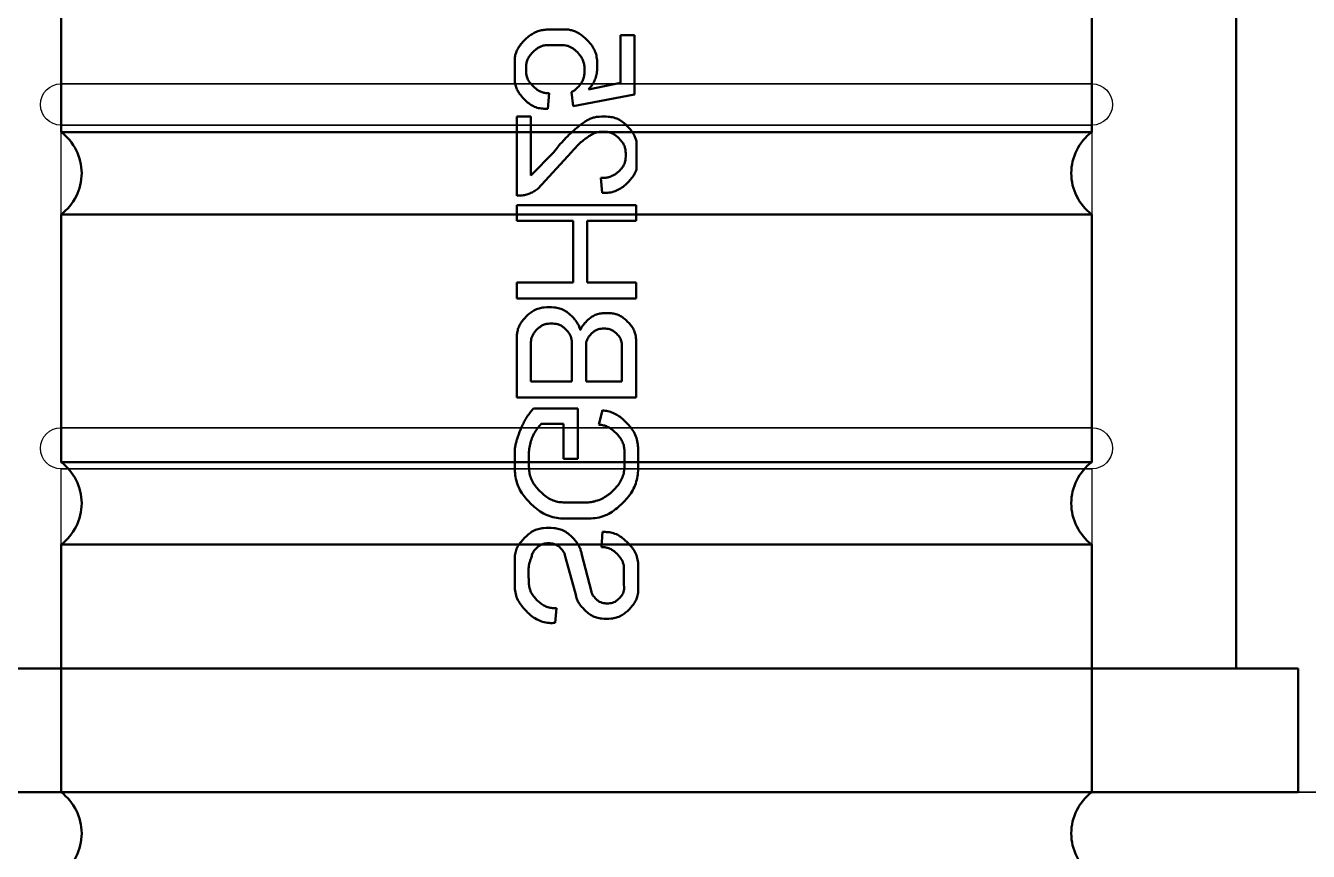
# Model space of a CAD drawing. Header units: millimetres. Extents: x 7017 to 8664, y 4331 to 5546.
# Drawn here: x 7862.77 to 7893.88, y 4549 to 4569.01 of the extents above; entities that cross this region are included whole.
import ezdxf

# ---------------------------------------------------------------- set-up
doc = ezdxf.new("R2010")
doc.units = ezdxf.units.MM
doc.linetypes.add('DASHED2', pattern=[0])
for name, color, linetype in [('LB', 9, 'Continuous'), ('LP', 8, 'Continuous'), ('msm_DashLine', 8, 'DASHED2'), ('PS2_O', 7, 'Continuous')]:
    doc.layers.add(name, color=color, linetype=linetype)
doc.layers.add('msm_OutLine', color=7, linetype='Continuous', lineweight=50)

# ---------------------------------------------------------------- blocks, each defined once
blk = doc.blocks.new('A$C4C4A49080')
at = {"layer": 'msm_DashLine'}
for p, q in [((4.999981972345267, 25.00000256494604), (4.999981972345267, 17.16666907266699)), ((29.99998197234527, 17.16666907266699), (29.99998197234527, 25.00000256494604)), ((29.99998197234527, 17.16666923161301), (4.999981972345267, 17.16666923161301)), ((4.999981972345267, 17.16666923161301), (29.99998197234527, 17.16666923161301)), ((4.999981972345267, 16.16666931108557), (4.999981972345267, 8.833335818806518)), ((4.999981972345267, 16.16666923161301), (29.99998197234527, 16.16666923161301)), ((29.99998197234527, 16.16666923161301), (4.999981972345267, 16.16666923161301)), ((29.99998197234527, 8.833335818806518), (29.99998197234527, 16.16666931108557)), ((29.99998197234527, 8.833335898279984), (4.999981972345267, 8.833335898279984)), ((4.999981972345267, 8.833335898279984), (29.99998197234527, 8.833335898279984)), ((4.999981972345267, 7.833336057225097), (4.999981972345267, 2.564946044e-06)), ((4.999981972345267, 7.833335898279984), (29.99998197234527, 7.833335898279984)), ((29.99998197234527, 7.833335898279984), (4.999981972345267, 7.833335898279984)), ((29.99998197234527, 2.564946044e-06), (29.99998197234527, 7.833336057225097))]:
    blk.add_line(p, q, dxfattribs=at)
for centre, start, end in [((4.999981972345267, 16.66666923161301), 90, 270), ((29.99998197234527, 16.66666923161301), 270, 90), ((4.999981972345267, 8.333335898279984), 90, 270), ((29.99998197234527, 8.333335898279984), 270, 90)]:
    blk.add_arc(centre, 0.5, start, end, dxfattribs=at)
at = {"layer": 'msm_OutLine', "color": 100}
for p, q in [((-1.80276547326e-05, 25.00000256494604), (34.99998197234527, 25.00000256494604)), ((34.99998197234527, 25.00000256494604), (34.99998197234527, 22.00000256494604)), ((34.99998197234527, 22.00000256494604), (-1.80276547326e-05, 22.00000256494604)), ((33.49998197234527, 22.00000256494604), (33.49998197234527, 2.564946044e-06)), ((16.98337701042692, 20.90000256494659), (17.01617223200446, 20.53925512746082)), ((16.00455431535011, 19.47010950346976), (16.00455431535011, 19.93471198086536)), ((17.22018895278597, 19.25585107944516), (17.47729906162931, 20.18505603420817)), ((17.86070887306778, 20.14220434941217), (17.62389693070872, 19.21751009830587)), ((18.65233736609298, 19.54228076210438), (18.65233736609298, 19.99335112848439)), ((18.99515084455197, 19.97530831385575), (18.99515084455197, 19.56483428043521)), ((18.13360644473505, 18.69426847329123), (18.10654222275116, 19.05963547004922)), ((17.19989078629806, 18.37069666079788), (17.76372874429217, 18.37069666079788)), ((17.71411100398836, 17.97826544203599), (17.24950852660186, 17.97826544203599)), ((16.00455431535011, 16.68820419415715), (16.00455431535011, 17.17987089352664)), ((16.3473677938091, 17.11221033856418), (16.3473677938091, 16.75586474912052)), ((18.99515084455197, 17.21595652284486), (18.99515084455197, 16.71977911980321)), ((17.18635867530611, 16.07474849584833), (17.18635867530611, 16.92276078469149)), ((17.18635867530611, 16.92276078469149), (17.5291721537651, 16.92276078469149)), ((17.5291721537651, 16.92276078469149), (17.5291721537651, 15.70036009174601)), ((18.66586947708493, 16.77841826742133), (18.66586947708493, 17.10318893124986)), ((16.64507423563191, 16.07474849584833), (17.18635867530611, 16.07474849584833)), ((18.13360644473869, 15.74546712837855), (18.03888166779507, 16.09279131050698)), ((17.5291721537651, 15.70036009174601), (16.45562468174467, 15.70036009174601)), ((16.05417205565391, 13.93507638825213), (16.05417205565391, 15.43332643484064)), ((16.05417205565391, 15.43332643484064), (18.94553310424817, 15.43332643484064)), ((18.94553310424817, 15.43332643484064), (18.94553310424817, 14.07611088708472)), ((17.3893403401853, 15.04991662340581), (16.3969855341129, 15.04991662340581)), ((16.3969855341129, 15.04991662340581), (16.3969855341129, 14.08272571647831)), ((17.3893403401853, 14.09174712380354), (17.3893403401853, 15.04991662340581)), ((18.60271962578918, 15.04991662340581), (17.73215381864429, 15.04991662340581)), ((17.73215381864429, 15.04991662340581), (17.73215381864429, 14.15500704269652)), ((18.60271962578918, 14.14598563536947), (18.60271962578918, 15.04991662340581)), ((16.05417205565391, 12.65015768634748), (16.05417205565391, 13.03356749779414)), ((16.05417205565391, 13.03356749779414), (18.94553310424817, 13.03356749779414)), ((18.94553310424817, 13.03356749779414), (18.94553310424817, 12.65015768634748)), ((17.41640456216919, 12.65015768634748), (16.05417205565391, 12.65015768634748)), ((17.41640456216919, 11.15260406990819), (17.41640456216919, 12.65015768634748)), ((18.94553310424817, 12.65015768634748), (17.75921804062818, 12.65015768634748)), ((17.75921804062818, 12.65015768634748), (17.75921804062818, 11.15260406990819)), ((16.05417205565391, 10.76919425849064), (16.05417205565391, 11.15260406990819)), ((16.05417205565391, 11.15260406990819), (17.41640456216919, 11.15260406990819)), ((17.75921804062818, 11.15260406990819), (18.94553310424817, 11.15260406990819)), ((18.94553310424817, 11.15260406990819), (18.94553310424817, 10.76919425849064)), ((18.94553310424817, 10.76919425849064), (16.05417205565391, 10.76919425849064)), ((16.05417205565391, 8.625707877377863), (16.05417205565391, 10.5427569345602)), ((16.55937086601625, 10.37586089899287), (17.38031893285734, 9.487252277192965)), ((18.08849940809523, 10.10972938281884), (18.12458503740709, 10.47509637960138)), ((16.95180208477905, 9.487252277195694), (16.3969855341129, 10.05109023518889)), ((16.3969855341129, 10.05109023518889), (16.3969855341129, 8.625707877377863)), ((18.95906521524012, 9.89309137978853), (18.95906521524012, 9.238650391730516)), ((16.3969855341129, 8.625707877377863), (16.05417205565391, 8.625707877377863)), ((16.80442647920427, 8.434002971659538), (16.83903449318314, 8.060236420707042)), ((17.37580822919335, 8.037682902388042), (17.42091526583317, 8.37147497352089)), ((17.42091526583317, 8.37147497352089), (18.90944747493631, 8.091811346354916)), ((18.90944747493631, 8.091811346354916), (18.90944747493631, 6.652896877554667)), ((18.5711447001413, 7.80763701552678), (17.79079296627606, 7.96551164376433)), ((18.5711447001413, 6.652896877554667), (18.5711447001413, 7.80763701552678)), ((16.00455431535011, 7.185159909899085), (16.00455431535011, 7.771551386214014)), ((16.78941675287933, 6.891964171743894), (17.20440148996204, 6.891964171743894)), ((18.90944747493631, 6.652896877554667), (18.5711447001413, 6.652896877554667)), ((17.30814767423362, 6.517575767635208), (16.77137393822341, 6.517575767635208))]:
    blk.add_line(p, q, dxfattribs=at)
for points in [[(16.00455431535011, 19.93471198086536), (16.0072020895168, 20.08021058553459), (16.03693085636405, 20.23410804920786), (16.10021901909568, 20.38221511758366), (16.19006871991951, 20.50968994383129), (16.39629934710683, 20.71604209287761), (16.52684962346029, 20.80763338614452), (16.67856172583561, 20.87097175464169), (16.8356994783062, 20.89937123406798), (16.98337701042692, 20.90000256494659)], [(17.01617223200446, 20.53925512745991), (16.9153207151503, 20.53807165450326), (16.80833988743689, 20.51802613634482), (16.70525504610123, 20.47449510645401), (16.61645328839222, 20.41199496888385), (16.47343472564171, 20.26891614151646), (16.41014029141297, 20.17846867524077), (16.36656418463463, 20.07329005950123), (16.34718300138775, 19.96356649873724), (16.34735425865074, 19.86073825200401), (16.34735726221334, 19.85983602139277), (16.3473617727941, 19.85893327472695), (16.3473677938091, 19.85803001858858)], [(17.47729906163295, 20.18505603420908), (17.4958564049557, 20.27160290055508), (17.52721956146343, 20.35706827460035), (17.57140808286931, 20.43706947926876), (17.62568930755151, 20.50767074913074), (17.76712388598389, 20.64910218467867), (17.86988144907082, 20.72100290812978), (17.9893374803396, 20.77045316745807), (18.11277965286354, 20.7922271080397), (18.34433793234348, 20.7922271080397), (18.46788094164731, 20.77037890372867), (18.58732295227674, 20.72085528158095), (18.69005328013736, 20.64891588217415), (18.85361417145759, 20.48521780097872), (18.92542648053495, 20.38258601799316), (18.97488495983634, 20.26322111180707), (18.99669498272124, 20.13976876077868), (18.99669498272124, 20.01434922581211), (18.99654367784387, 20.004652896474), (18.99623772877749, 19.99490953459826), (18.99577424033487, 19.98512573208609), (18.99515084455197, 19.97530831385575)], [(18.65233736609298, 19.9933511284853), (18.65260176346419, 19.99799941975834), (18.65279846798876, 20.00263245203769), (18.65292842756389, 20.0072476380974), (18.65299276831502, 20.01184247678702), (18.65299276831502, 20.07763694632195), (18.64145645189274, 20.14292584403665), (18.61528975293913, 20.20606054865129), (18.57728612969368, 20.26034484333741), (18.49076338598388, 20.34686758704538), (18.43646004226684, 20.38486620239928), (18.37333501264584, 20.41101409929524), (18.3080658545332, 20.42254228695583), (18.18570176306821, 20.42254228695583), (18.12044250768668, 20.41102819427215), (18.05729748951489, 20.38488606288502), (18.00297673078967, 20.34687751131787), (17.93384742500348, 20.27774820552986), (17.9098816268197, 20.24796879561291), (17.88920009271169, 20.21467716971711), (17.87271171835891, 20.17905134192461), (17.86070887306778, 20.14220434941217)], [(16.3473677938091, 19.85803001858858), (16.34204916450835, 19.82510473531238), (16.33811151094051, 19.79219753957477), (16.33553951753129, 19.75945545342256), (16.33428818982065, 19.72702731007212), (16.33428818982065, 19.6188006050852), (16.34139686865092, 19.54005522993884), (16.35660971055768, 19.46054331244341), (16.37984987236996, 19.38261656501618), (16.41051764510485, 19.30772417157004)], [(17.62389693070872, 19.21751009830678), (17.60173601294082, 19.13200752177727), (17.56784032926589, 19.04843104038446), (17.52248128109568, 18.97027831906507), (17.46817790938076, 18.90095605122951), (17.32125722993806, 18.7540467736635), (17.2111168883348, 18.67698087723784), (17.0830749280467, 18.62397456919825), (16.95075573137365, 18.60063356117462), (16.70254040439977, 18.60063356117462), (16.57011415935267, 18.62405341319391), (16.44208707606595, 18.67713760382503), (16.33197564919828, 18.75424456233941), (16.15664911998101, 18.92970697937653), (16.07966717481031, 19.03972363416051), (16.0266489794958, 19.16767623723899), (16.0032689619693, 19.30001068401907), (16.0032689619693, 19.43323622690787), (16.00339518620967, 19.4423995775096), (16.0036500946735, 19.4516028133412), (16.00403585949971, 19.46084111664368), (16.00455431535011, 19.47010950346976)], [(16.41051764510485, 19.30772417157004), (16.4204185600538, 19.25962258744676), (16.43753445229231, 19.21202432740392), (16.46191279255436, 19.16746332049297), (16.49200848493274, 19.12818273292396), (16.5698761550193, 19.05031506284104), (16.62610855522144, 19.010965267963), (16.69147830686052, 18.98388648363652), (16.75906915043379, 18.97194788170418), (16.88578871269783, 18.97194788170418), (16.95336993124511, 18.98387277714119), (17.01875912295145, 19.01094595968607), (17.07500845408867, 19.05030541680298), (17.14569316169582, 19.12099012441195), (17.16973963303462, 19.15065911785587), (17.19066888406087, 19.18375600140098), (17.20757945953301, 19.21915233071468), (17.22018895278597, 19.25585107944516)], [(18.10654222275116, 19.05963547004922), (18.19018921336101, 19.06638957488394), (18.27640611314928, 19.08789720371988), (18.35746496375214, 19.12569234303919), (18.42924112313267, 19.17770969225239), (18.53477549757008, 19.28329674450924), (18.5781780800462, 19.33996250170912), (18.6133412690433, 19.40423843626377), (18.63803902665313, 19.4728943418877), (18.65233736609298, 19.54228076210438)], [(18.99515084455197, 19.56483428043521), (18.99243507661959, 19.43356507000954), (18.96533187074965, 19.29486874531995), (18.90811834044143, 19.16148825666733), (18.82708472091326, 19.0466400473133), (18.64419611089397, 18.86362398572237), (18.53110900206229, 18.78331513083958), (18.40016543493039, 18.72632039102064), (18.26352994438275, 18.69831067807809), (18.13360644473505, 18.69426847329123)], [(16.00455431535011, 17.17987089352664), (16.02188353758538, 17.35851410176838), (16.07018027705635, 17.54149796369802), (16.15307297749314, 17.71476267069556), (16.26300404643189, 17.86519906722879), (16.51010175198826, 18.11234729891112), (16.66178786270029, 18.22305900382889), (16.83608670800095, 18.30595408264253), (17.02029510480133, 18.35396018541815), (17.19989078629806, 18.37069666079788)], [(17.76372874429217, 18.37069666079788), (17.95039475731028, 18.35856052218332), (18.14396583319467, 18.31298692336077), (18.32823112723418, 18.22859320508724), (18.48770221576342, 18.11370928618271), (18.73482751322808, 17.86653320312143), (18.8406232935813, 17.72385693596243), (18.92208249543546, 17.56061391375442), (18.97290301039902, 17.3872290513018), (18.99515084455197, 17.21595652284486)], [(17.24950852660186, 17.97826544203599), (17.11317918963323, 17.97303458019178), (16.97022210809155, 17.94281069771932), (16.83334159099832, 17.88250142717789), (16.715207752477, 17.79843610892294), (16.53019768175, 17.61339084063729), (16.45015312963369, 17.50301430829404), (16.3908956508858, 17.37597485849983), (16.35766814652015, 17.24205720912141), (16.3473677938091, 17.11221033856418)], [(18.66586947708493, 17.10318893124986), (18.65180649900503, 17.23352559989962), (18.61542257547262, 17.36650917864881), (18.55442839884563, 17.49220446874551), (18.47412034775698, 17.60156086011466), (18.33374115229526, 17.7419400555782), (18.27689758919951, 17.78955376456997), (18.21428694815404, 17.83246086647523), (18.08049333610688, 17.90587015198525), (17.93492820520987, 17.95229987412404), (17.86015995272101, 17.9681963843741), (17.78626478137448, 17.97656372937035), (17.71411100398836, 17.97826544203599)], [(16.45562468174467, 15.7003600917451), (16.37827282344369, 15.79523041003358), (16.30640240294815, 15.89718299393462), (16.2415244847034, 16.00526169646855), (16.18459174261443, 16.11837989560081), (16.0998772849307, 16.32274461528777), (16.06831855771816, 16.41261475230567), (16.04186208632746, 16.50395033370569), (16.02062779530752, 16.596041072361), (16.00455431535011, 16.68820419415715)], [(16.3473677938091, 16.75586474912052), (16.36627806627439, 16.60864623517409), (16.40635296545588, 16.45978877616562), (16.46878747211304, 16.31739462987389), (16.55074656898796, 16.18756569652032), (16.64507423563191, 16.07474849584833)], [(18.03888166779507, 16.09279131050698), (18.13151093713532, 16.10569192836192), (18.22499310026251, 16.13386759324021), (18.31202496064725, 16.17769473653971), (18.38988397557478, 16.2355875638259), (18.52604287030044, 16.3717999657265), (18.59032894324992, 16.46165443711106), (18.63682033839723, 16.56616601414225), (18.66075050975269, 16.67423264909758), (18.66586947708493, 16.77841826742315)], [(18.99515084455197, 16.71977911980321), (18.98892221062852, 16.57099866415319), (18.95550248014479, 16.41522158303724), (18.88954354413727, 16.26626112284703), (18.79785567886574, 16.13756499055762), (18.60770945519107, 15.94731713278179), (18.50390627033266, 15.86910061832987), (18.38563493008041, 15.80734919139377), (18.2595865242838, 15.76638450418341), (18.13360644473505, 15.74546712837764)], [(16.3969855341129, 14.08272571647831), (16.4053237280641, 14.01825292980902), (16.42442606259283, 13.95296485416566), (16.4550840643933, 13.8914823661753), (16.49492180053494, 13.83775284634248), (16.5924836628401, 13.74019098404005), (16.65930188845232, 13.69343164424663), (16.73698058832815, 13.66125120613833), (16.81730255938601, 13.64706224418933), (16.96789381884082, 13.64706224418933), (17.04820361313978, 13.66123385957508), (17.12590691427613, 13.69340721170374), (17.19274656357447, 13.74017877813731), (17.29157908719571, 13.83901130175946), (17.3324061678868, 13.89453039734872), (17.36338668989265, 13.9581860367698), (17.38200644636527, 14.02560737157455), (17.3893403401853, 14.09174712380354)], [(18.94553310424817, 14.07611088708381), (18.94133290962782, 13.97342640228817), (18.91835445627657, 13.86586635265212), (18.87287880970689, 13.76307002560134), (18.80959306703153, 13.67411392354188), (18.66224410381983, 13.52664449895838), (18.56713800661237, 13.46004632095628), (18.45656225879429, 13.41420250412193), (18.3421955483318, 13.39397960152201), (18.12783403931462, 13.39397960152201), (18.01355450779374, 13.41413830055899), (17.90296663176196, 13.45991869483805), (17.80783699569656, 13.52648343383407), (17.69889437674283, 13.63542751188288), (17.66751846249826, 13.67226337241846), (17.63882352211658, 13.71253726357463), (17.61363352796252, 13.75550981608012), (17.59232200506085, 13.80045170849007)], [(17.73215381864429, 14.15500704269652), (17.73908919420501, 14.0977193984636), (17.75568307321737, 14.0395325890413), (17.78274070492262, 13.98466941115021), (17.81812479119253, 13.93676223528291), (17.90434524223383, 13.85053166285525), (17.96307052654083, 13.80943560035121), (18.03133969801274, 13.7811675472276), (18.1018980820736, 13.76871629150082), (18.23422147234305, 13.76871629150082), (18.30481002781744, 13.78118976720179), (18.37307499282542, 13.80947976313837), (18.43179214443444, 13.85058740338536), (18.51672907899047, 13.93557261014394), (18.55110049239374, 13.98169278613932), (18.57753807356494, 14.03407881921885), (18.59482074214611, 14.09041707675806), (18.60271962578918, 14.14598563536947)], [(17.59232200506085, 13.80045170849007), (17.56898266739518, 13.72813184068764), (17.53683782806547, 13.65820517043085), (17.49629918456776, 13.5928085670057), (17.44931319964962, 13.53435512928718), (17.31421871989369, 13.39926960234698), (17.20829623841928, 13.32515403876914), (17.08515741618976, 13.27417610274279), (16.95790283587121, 13.2517274011625), (16.71919504474135, 13.2517274011625), (16.59184322132933, 13.2742477249285), (16.46871791818194, 13.32529640613484), (16.36282169566039, 13.39944927329725), (16.20926811924437, 13.5531163518217), (16.14697439453448, 13.63684109071528), (16.09918872421258, 13.73197012930359), (16.06812573515344, 13.83428674195693), (16.05417205565391, 13.93507638825213)], [(16.05417205565391, 10.5427569345602), (16.15784537572472, 10.53918307622644), (16.2655698698145, 10.52126377240802), (16.37110719269913, 10.48683814907054), (16.47077033380629, 10.43695571947865), (16.55937086601625, 10.37586089899287)], [(18.12458503740709, 10.47509637960138), (18.25970164970931, 10.47293381483541), (18.40272966211705, 10.44556412776001), (18.53887350446166, 10.38731048909995), (18.65896509965751, 10.30336947799879), (18.80519223916053, 10.15703803342876), (18.85320427177794, 10.09875720559103), (18.89582409217837, 10.03413380943766), (18.93126055177345, 9.965038331478354), (18.95906521524012, 9.89309137978853)], [(17.88551774321968, 9.054224725453423), (17.93238572840346, 9.030864094760545), (17.98220710819078, 9.012895433091217), (18.03379423346632, 9.00108353421183), (18.08508548755708, 8.995627606803282), (18.21856869044859, 8.995627606803282), (18.30828361759995, 9.011483926180517), (18.39503831183538, 9.047440763551094), (18.46965690707657, 9.099683219355029), (18.58849311432641, 9.218588521894162), (18.64067103607158, 9.293155695836504), (18.67659602269123, 9.379870413677963), (18.69243437881232, 9.469540964406406), (18.69243437881232, 9.637742716518005), (18.6765837393832, 9.727445786700628), (18.64063263764183, 9.814187860347374), (18.58841872790435, 9.88877150380813), (18.50445410808607, 9.972736123629147), (18.47732517174882, 9.996047374511363), (18.44778554062941, 10.01752014093654), (18.41630138905748, 10.03660480509461), (18.38335514796927, 10.05302635541557)], [(18.38335514796927, 10.05302635541557), (18.33650420763661, 10.07637849055664), (18.28669662462198, 10.09434526730092), (18.23511499616507, 10.1061617782243), (18.18381348765251, 10.11162347488789), (18.12535999128158, 10.11162347488789), (18.11621790345453, 10.11143892669588), (18.10701995127238, 10.11106448892224), (18.09777678295723, 10.11049574168374), (18.08849940809523, 10.10972938281884)], [(17.70057889299642, 8.75200757996845), (17.60907453101026, 8.81830826958867), (17.52084834166453, 8.88781977760027), (17.43619967020277, 8.960173895281514), (17.3553914084041, 9.034914631440188), (17.20949857109008, 9.180487111583716), (17.14192903141156, 9.252676291517673), (17.07624421921719, 9.327990450134166), (17.01277576998473, 9.40625096520489), (16.95180208477905, 9.487252277195694)], [(17.38031893285734, 9.487252277191146), (17.40458338786266, 9.457641677449828), (17.42944904786782, 9.428815803510588), (17.45485730640576, 9.400810378547249), (17.4807432394482, 9.373656103194662), (17.57278596816104, 9.281666025167397), (17.64399572198818, 9.218519034869132), (17.72029660422413, 9.159019929063106), (17.80104582418062, 9.104053113230293), (17.88551774321968, 9.054224725453423)], [(18.95906521524012, 9.238650391730516), (18.93488186817194, 9.15608184111079), (18.90005338389892, 9.075897266799984), (18.85496043291641, 9.000959704692832), (18.80199834362429, 8.934196655951382), (18.65403976085145, 8.786128738674961), (18.54038808221594, 8.706543601818339), (18.40827545026696, 8.651718638694547), (18.27155628380206, 8.62757845402848), (18.05444280790471, 8.62757845402848), (17.96139869237959, 8.639202067024598), (17.86876550097077, 8.664579050821885), (17.78063450695481, 8.703153997043955), (17.70057889299642, 8.75200757996845)], [(16.00455431535011, 7.771551386214014), (16.02298753857758, 7.867040012443795), (16.05601913018108, 7.961843477430193), (16.10385285380107, 8.050660910334955), (16.1634024447194, 8.128806973059), (16.31562175038925, 8.281148805307566), (16.42434511668034, 8.357398761345394), (16.5507153049366, 8.409987458370779), (16.68153010918832, 8.433597718758392), (16.80442647920427, 8.434002971659538)], [(16.83903449318314, 8.060236420707042), (16.75506147218039, 8.056089035265359), (16.66741034553706, 8.036692566903184), (16.58375348606205, 7.999303618492377), (16.51132358214454, 7.947476466883927), (16.39031089379569, 7.826463778535981), (16.33537079338203, 7.747986698418572), (16.29754176284769, 7.656715644840915), (16.28086280770003, 7.56232775927765), (16.28086280770003, 7.385340274989176), (16.29752859914879, 7.290987237883201), (16.33532964413826, 7.199745498273842), (16.39023117986653, 7.121286066639186), (16.50435130376354, 7.007098365917045), (16.56686462429207, 6.960622475234231), (16.6378970310252, 6.925083024387277), (16.71427694771046, 6.902112003935144), (16.78941675287933, 6.891964171743894)], [(17.20440148996204, 6.891964171743894), (17.27354233689402, 6.907192097968618), (17.3417266647848, 6.932554552877264), (17.40554354349661, 6.968032857118487), (17.46190174391813, 7.011465406748357), (17.5755910828484, 7.125147593734255), (17.63362747561405, 7.208070746530211), (17.67345165967345, 7.304527371811673), (17.69116501433018, 7.404155326855289), (17.69116501433018, 7.591042877856125), (17.67356575476515, 7.690712261592125), (17.63363209113595, 7.787120256200069), (17.57560002828541, 7.870041426187527), (17.48650409922993, 7.95913735524482), (17.46143611419757, 7.981183543216503), (17.43443868006943, 8.001851687376075), (17.40579006020562, 8.020762653166457), (17.37580822919335, 8.037682902388042)], [(17.79079296627606, 7.96551164376433), (17.86941376588948, 7.87144886322767), (17.93532173163476, 7.759927965283168), (17.979620255388, 7.636157531701429), (17.99947607855574, 7.509789909893698), (17.99947607855574, 7.255311284091476), (17.97402107734888, 7.11118023900417), (17.9162675204534, 6.97177256984196), (17.83234408444332, 6.851869781246023), (17.66967640376242, 6.689226857337417), (17.59054109713907, 6.627858846110939), (17.50126570485008, 6.577441317123885), (17.40546091822762, 6.54047225450995), (17.30814767422999, 6.517575767635208)], [(16.77137393822341, 6.517575767635208), (16.65301417183582, 6.533145977427012), (16.53327308243752, 6.568431093618528), (16.42162743428344, 6.624223946755592), (16.32200831022419, 6.697981040673767), (16.17659460120558, 6.84349879727506), (16.11759598924255, 6.91833966946524), (16.06796670761469, 7.002535832948524), (16.03004824690652, 7.092663578662723), (16.00455431535011, 7.185159909899994)]]:
    blk.add_spline(points, degree=3, dxfattribs=at)
blk = doc.blocks.new('A$C214105550')
at = {"layer": 'msm_DashLine'}
for p, q in [((28.50000753632048, 32.99999874459581), (3.500007536320481, 32.99999874459581)), ((3.500007536320481, 30.99999874459581), (28.50000753632048, 30.99999874459581)), ((28.50000753632048, 24.99999874459581), (3.500007536320481, 24.99999874459581)), ((3.500007536320481, 22.99999874459581), (28.50000753632048, 22.99999874459581)), ((28.50000753632048, 16.99999874459581), (3.500007536320481, 16.99999874459581))]:
    blk.add_line(p, q, dxfattribs=at)
at = {"layer": 'msm_OutLine', "color": 100}
for p, q in [((3.500007536320481, 32.99999874459581), (3.500007536320481, 54.99999874459581)), ((28.50000753632048, 54.99999874459581), (28.50000753632048, 32.99999874459581)), ((3.500007536320481, 32.99999874459581), (28.50000753632048, 32.99999874459581)), ((28.50000753632048, 30.99999874459581), (3.500007536320481, 30.99999874459581)), ((3.500007536320481, 24.99999874459581), (3.500007536320481, 30.99999874459581)), ((28.50000753632048, 30.99999874459581), (28.50000753632048, 24.99999874459581)), ((3.500007536320481, 24.99999874459581), (28.50000753632048, 24.99999874459581)), ((28.50000753632048, 22.99999874459581), (3.500007536320481, 22.99999874459581)), ((3.500007536320481, 16.99999874459581), (3.500007536320481, 22.99999874459581)), ((28.50000753632048, 22.99999874459581), (28.50000753632048, 16.99999874459581)), ((3.500007536320481, 16.99999874459581), (28.50000753632048, 16.99999874459581))]:
    blk.add_line(p, q, dxfattribs=at)
for centre, start, end in [((2.750007536320481, 31.99999874459581), 306.8698976457554, 53.13010235424457), ((29.25000753632048, 31.99999874459581), 126.8698976457554, 233.1301023542447), ((2.750007536320481, 23.99999874459581), 306.8698976457554, 53.13010235424457), ((29.25000753632048, 23.99999874459581), 126.8698976457554, 233.1301023542447), ((2.750007536320481, 15.99999874459581), 306.8698976457554, 53.13010235424457), ((29.25000753632048, 15.99999874459581), 126.8698976457554, 233.1301023542447)]:
    blk.add_arc(centre, 1.25, start, end, dxfattribs=at)

msp = doc.modelspace()

# ---------------------------------------------------------------- linework, layer by layer
at = {"layer": 'LB'}
msp.add_lwpolyline([(7238.760156231423, 4583.436132670607), (7238.760156231423, 4550.436132670607), (8088.760156231423, 4550.436132670607), (8088.760156231423, 4583.436132670607)], close=True, dxfattribs=at)
at = {"layer": 'LP'}
msp.add_lwpolyline([(7138.760156231423, 4550.436132670607), (7138.760156231423, 4502.436132670607), (8188.760156231423, 4502.436132670607), (8188.760156231423, 4550.436132670607)], close=True, dxfattribs=at)

# ---------------------------------------------------------------- block references
at = {"layer": 'LB'}
msp.add_blockref('A$C214105550', (7860.133308962369, 4533.436133926011), dxfattribs=at)
at = {"layer": 'PS2_O', "xscale": -1, "rotation": 180}
msp.add_blockref('A$C4C4A49080', (7858.633334526345, 4575.436135235553), dxfattribs=at)

doc.saveas('drawing.dxf')
